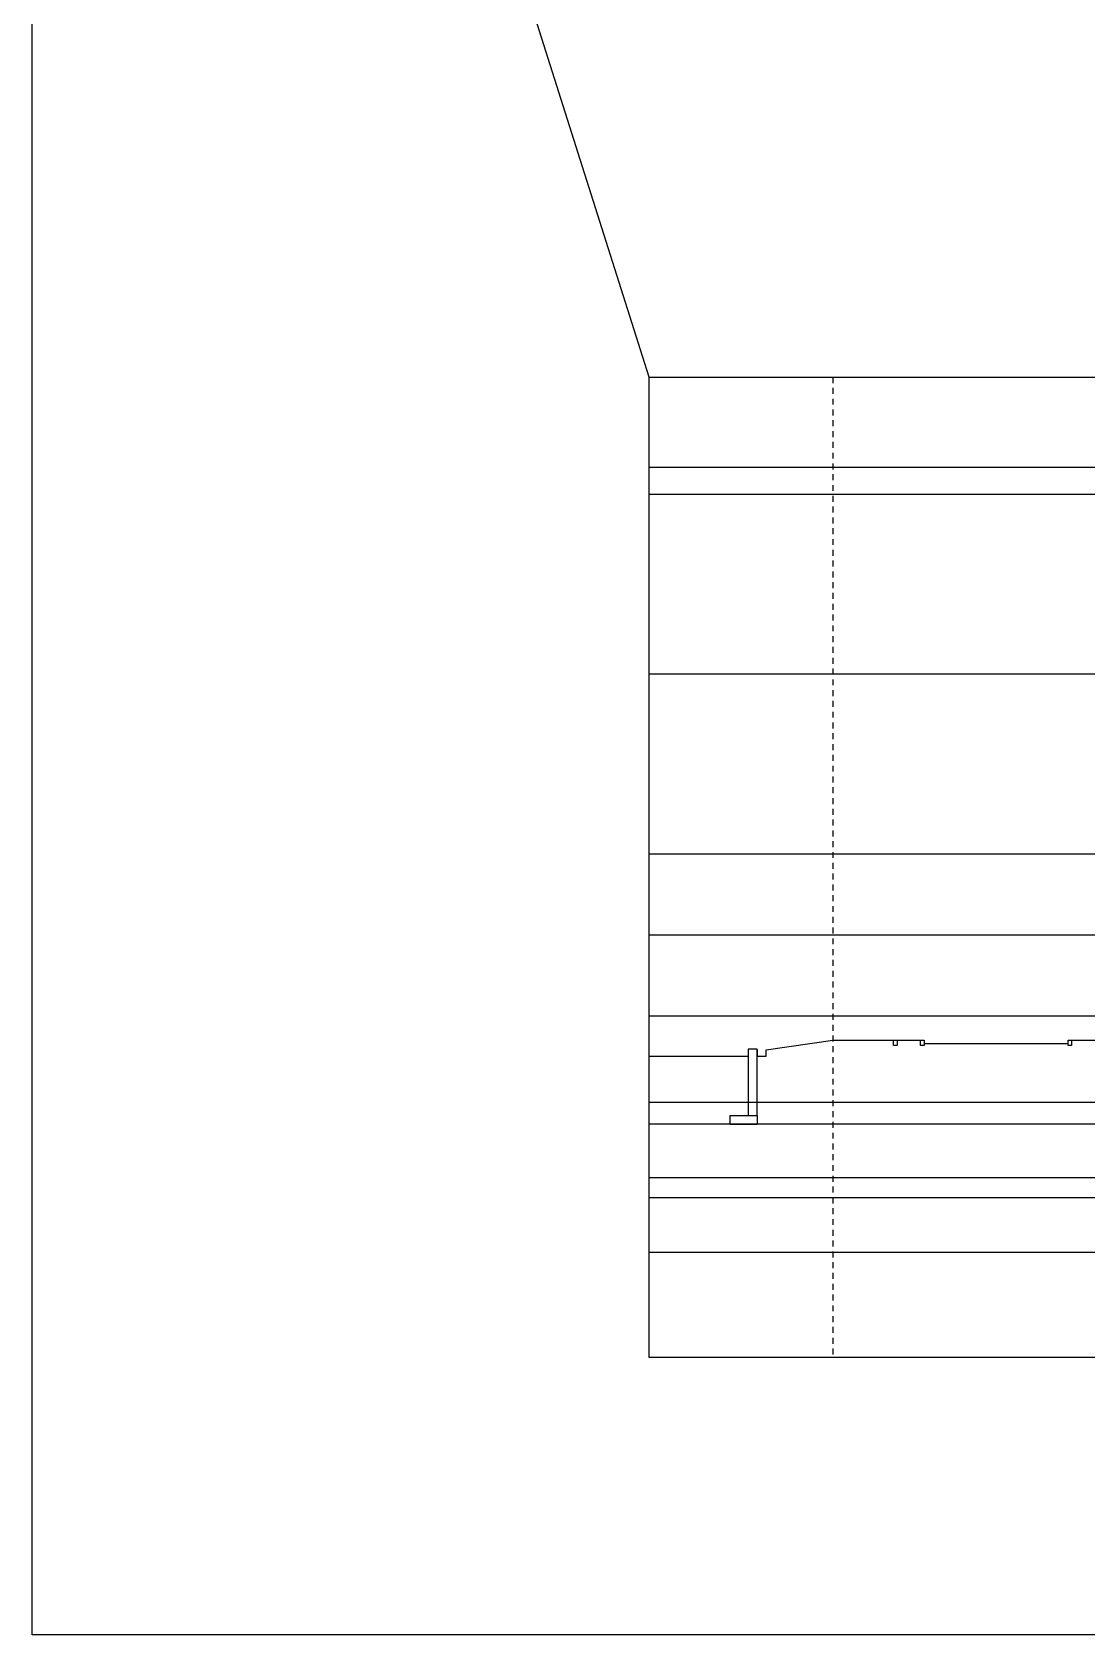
# Model space of a CAD drawing. Header units: millimetres. Extents: x -39468 to 212532, y -94717 to 83483.
# Drawn here: x -39468 to 19170, y -94717 to -5617 of the extents above; entities that cross this region are included whole.
import ezdxf

# ---------------------------------------------------------------- set-up
doc = ezdxf.new("R2010")
doc.units = ezdxf.units.MM
doc.header["$LTSCALE"] = 300
doc.header["$MEASUREMENT"] = 0
doc.linetypes.add('HID', pattern=[2, 1.1, -0.9])
doc.linetypes.add('STD_CENTER', pattern=[66, 60, -2, 2, -2])
for name, color, linetype in [('A-ST-AXIS-CEN', 252, 'STD_CENTER'), ('HID', 7, 'HID'), ('주단면도-1$0$A-ST-CONC', 2, 'CONTINUOUS')]:
    doc.layers.add(name, color=color, linetype=linetype)
doc.layers.add('Defpoint', color=161, linetype='CONTINUOUS', plot=False)

msp = doc.modelspace()

# ---------------------------------------------------------------- linework, layer by layer
at = {"layer": 'A-ST-AXIS-CEN', "linetype": 'Continuous'}
for p, q in [((-5170, -29798), (168381, -29798)), ((-5170, -31298), (168381, -31298)), ((-5170, -41298), (168381, -41298)), ((-5170, -51298), (168381, -51298)), ((-5170, -55798), (168381, -55798)), ((-5170, -60298), (168381, -60298)), ((-5170, -65098), (168381, -65098)), ((-5170, -66298), (35520, -66298)), ((-5170, -69298), (168381, -69298)), ((-5170, -70398), (168381, -70398)), ((-5170, -73448), (168381, -73448))]:
    msp.add_line(p, q, dxfattribs=at)
at = {"layer": 'Defpoint'}
msp.add_line((-5170, -24798), (-39468, 83483), dxfattribs=at)
for points in [[(-39468, 83483), (212532, 83483), (212532, -94717), (-39468, -94717)], [(-39468, 83483), (212532, 83483), (212532, -94717), (-39468, -94717)], [(-5170, -24798), (168376, -24798), (168376, -79298), (-5170, -79298)]]:
    msp.add_lwpolyline(points, close=True, dxfattribs=at)
at = {"layer": 'HID'}
msp.add_line((5046, -24798), (5046, -79298), dxfattribs=at)
at = {"layer": '주단면도-1$0$A-ST-CONC'}
for p, q in [((5046, -61648), (9920, -61648)), ((-5165, -62548), (342, -62548))]:
    msp.add_line(p, q, dxfattribs=at)
for points in [[(342, -65848), (842, -65848), (842, -62148), (342, -62148)], [(8420, -61648), (8620, -61648), (8620, -61948), (8420, -61948)], [(9920, -61648), (10120, -61648), (10120, -61948), (9920, -61948)], [(18120, -61648), (18320, -61648), (18320, -61948), (18120, -61948)], [(842, -66348), (-658, -66348), (-658, -65848), (842, -65848)]]:
    msp.add_lwpolyline(points, close=True, dxfattribs=at)
for points in [[(842, -62198), (842, -62548), (1342, -62548), (1342, -62198), (5046, -61648)], [(10120, -61848), (18120, -61848)], [(18320, -61648), (20120, -61648)]]:
    msp.add_lwpolyline(points, dxfattribs=at)

doc.saveas('drawing.dxf')
